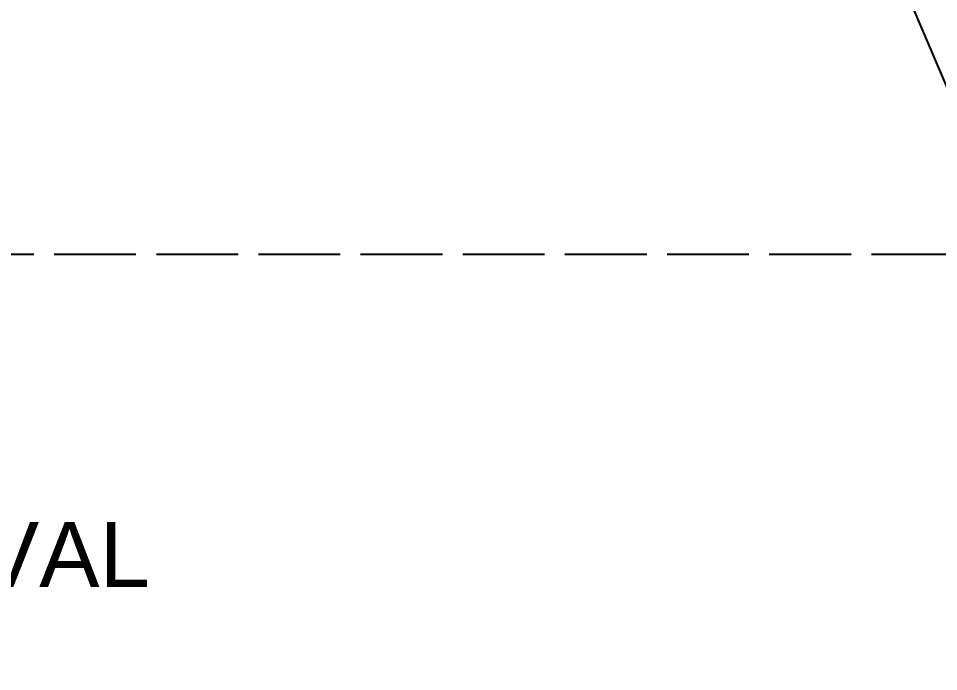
# Model space of a CAD drawing. Header units: inches. Extents: x 17 to 469, y 7 to 301.
# Drawn here: x 70.81 to 100.65, y 134.49 to 155.67 of the extents above; entities that cross this region are included whole.
import ezdxf

# ---------------------------------------------------------------- set-up
doc = ezdxf.new("R2010")
doc.units = ezdxf.units.IN
doc.header["$LTSCALE"] = 14
doc.header["$MEASUREMENT"] = 0
doc.linetypes.add('DASHED_SPACE', pattern=[0.2067, 0.1654, -0.0413])
for name, color, linetype, lineweight in [('Dimension (ANSI)', 7, 'Continuous', 25), ('Sketch Geometry (ANSI)', 7, 'Continuous', 25), ('Symbol (ANSI)', 7, 'Continuous', 25)]:
    doc.layers.add(name, color=color, linetype=linetype, lineweight=lineweight)
doc.styles.add('MEMCOR Medium', font='arial.ttf')
doc.dimstyles.new('Default (ANSI)$7', dxfattribs={"dimscale": 14, "dimtxt": 0.15, "dimasz": 0.098425, "dimexe": 0.125, "dimexo": 0.0625, "dimgap": 0.031496, "dimtad": 0, "dimtih": 1, "dimtoh": 1, "dimdec": 4, "dimrnd": 1e-08, "dimzin": 3, "dimdsep": 46, "dimlunit": 5, "dimtxsty": 'MEMCOR Medium', "dimcen": 0.09, "dimdle": 0.393701, "dimclrd": 256, "dimclre": 256, "dimclrt": 256, "dimadec": 0, "dimazin": 1, "dimtfac": 0.8, "dimtofl": 0, "dimtmove": 0, "dimatfit": 3, "dimfxl": 1, "dimfrac": 1, "dimtolj": 1, "dimtzin": 4, "dimlwd": -1, "dimlwe": -1, "dimarcsym": 0})
doc.dimstyles.new('Default (ANSI)-01', dxfattribs={"dimscale": 14, "dimtxt": 0.15, "dimasz": 0.098425, "dimexe": 0.125, "dimexo": 0.0625, "dimgap": 0.031496, "dimtad": 0, "dimtih": 1, "dimtoh": 1, "dimdec": 4, "dimrnd": 1e-08, "dimzin": 3, "dimdsep": 46, "dimlunit": 5, "dimtxsty": 'MEMCOR Medium', "dimcen": 0.09, "dimdle": 0.393701, "dimclrd": 256, "dimclre": 256, "dimclrt": 256, "dimadec": 0, "dimazin": 1, "dimtfac": 0.8, "dimtofl": 0, "dimtmove": 0, "dimatfit": 3, "dimfxl": 1, "dimfrac": 1, "dimtolj": 1, "dimtzin": 4, "dimlwd": -1, "dimlwe": -1, "dimarcsym": 0})

# ---------------------------------------------------------------- blocks, each defined once
blk = doc.blocks.new('*D23')
at = {"layer": 'Defpoints', "color": 0, "transparency": 16777216}
for p in [(43.589, 148.024), (43.589, 132.024), (51.684, 132.024)]:
    blk.add_point(p, dxfattribs=at)
at = {"layer": 'Dimension (ANSI)', "transparency": 16777216}
for p, q in [((51.684, 146.646), (51.684, 143.306)), ((51.684, 133.402), (51.684, 136.742))]:
    blk.add_line(p, q, dxfattribs=at)
for points in [[(51.454, 146.646), (51.914, 146.646), (51.684, 148.024)], [(51.454, 133.402), (51.914, 133.402), (51.684, 132.024)]]:
    blk.add_solid(points, dxfattribs=at)
at = {"layer": 'Dimension (ANSI)', "transparency": 16777216, "insert": (51.684, 140.024), "char_height": 2.1, "attachment_point": 5, "style": 'MEMCOR Medium'}
blk.add_mtext('\\A1;\\fArial|b0|i0;16 in [406.4 mm]\\P\\fArial|b0|i0; MIN. FOR TANK HEAD REMOVAL', dxfattribs=at)

msp = doc.modelspace()

# ---------------------------------------------------------------- linework, layer by layer
at = {"layer": 'Sketch Geometry (ANSI)', "linetype": 'DASHED_SPACE', "ltscale": 1.144592}
msp.add_line((28.911648, 148.024211), (124.966047, 148.024211), dxfattribs=at)

# ---------------------------------------------------------------- dimensions: what is measured, and where the dimension line sits
at = {"layer": 'Dimension (ANSI)'}
dim = msp.add_linear_dim(base=(51.684002, 132.024211), p1=(43.589225, 148.024211), p2=(43.589225, 132.024211), angle=270, text='\\fArial|b0|i0;<> in [406.4 mm]\\P\\fArial|b0|i0; MIN. FOR TANK HEAD REMOVAL', dimstyle='Default (ANSI)-01', override={"dimgap": 0.031496, "dimdec": 4, "dimpost": '', "dimse1": 1, "dimse2": 1, "dimtol": 0, "dimlim": 0, "dimtp": 0, "dimtm": 0, "dimtdec": 2, "dimatfit": 1}, dxfattribs=at)
dim.commit()
dim.dimension.update_dxf_attribs({"geometry": '*D23', "text_midpoint": (51.684002, 140.024211), "dimtype": 160})

# ---------------------------------------------------------------- leaders
at = {"layer": 'Symbol (ANSI)', "annotation_type": 0, "has_hookline": 1, "hookline_direction": 1, "text_width": 65.476742}
msp.add_leader([(108.405344, 135.834695), (97.746549, 160.892853), (96.368596, 160.892853)], dimstyle='Default (ANSI)$7', override={"dimasz": 0.098425, "dimtad": 0, "dimldrblk": 'Dot'}, dxfattribs=at)

doc.saveas('drawing.dxf')
